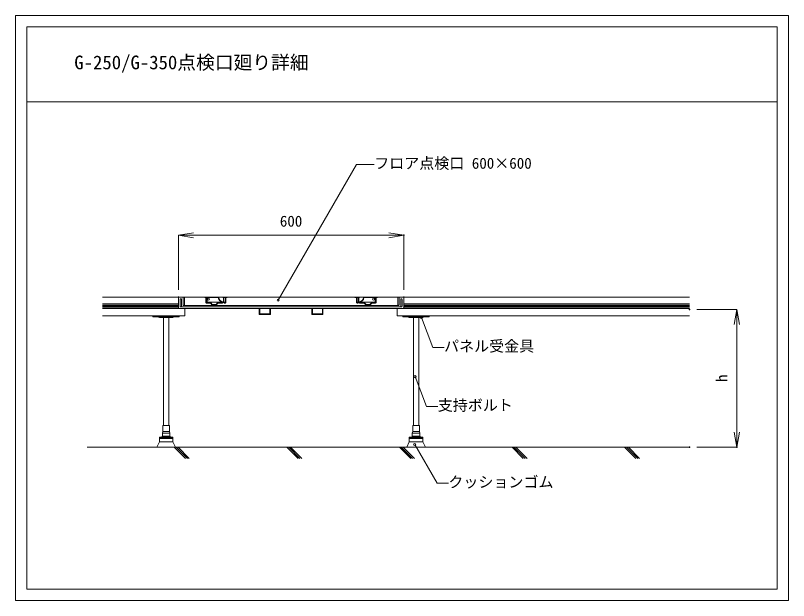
# Model space of a CAD drawing. Units: millimetres, scale not verified. Extents: x -1030 to 1030, y -780 to 780.
import ezdxf
from ezdxf.enums import TextEntityAlignment as Align

# ---------------------------------------------------------------- set-up
doc = ezdxf.new("R2010")
doc.units = ezdxf.units.MM
doc.header["$LTSCALE"] = 2
doc.header["$PDMODE"] = 32
doc.header["$PDSIZE"] = 1.6
for name, color, linetype, lineweight in [('0-0_0', 7, 'Continuous', 9), ('0-1_WAKU', 4, 'Continuous', 18), ('0-4_納まり', 7, 'Continuous', 18), ('0-6_納まり文字', 7, 'Continuous', 9), ('0-F_0０グルプ-1水色実線', 7, 'Continuous', 18), ('1-0_点検口', 7, 'Continuous', 18), ('1-2_waku2', 7, 'Continuous', 18)]:
    doc.layers.add(name, color=color, linetype=linetype, lineweight=lineweight)
doc.layers.add('0-2_DEFPOINTS', color=7, linetype='Continuous')
doc.styles.add('ＭＳ ゴシック', font='')
doc.styles.get('ＭＳ ゴシック').set_extended_font_data('MS Gothic')

# ---------------------------------------------------------------- blocks, each defined once
blk = doc.blocks.new('_OPEN')
at = {"layer": '0-0_0'}
blk.add_line((0, 0), (-1, 0), dxfattribs=at)
blk.add_lwpolyline([(-1, 0.16667), (0, 0), (-1, -0.16667)], dxfattribs=at)
blk = doc.blocks.new('D4')
at = {"layer": '0-2_DEFPOINTS'}
for p in [(3889.471, 6773.064), (3289.471, 6607.855), (3889.471, 6607.855)]:
    blk.add_point(p, dxfattribs=at)
at = {"layer": '0-4_納まり'}
for p, q in [((3289.471, 6627.855), (3289.471, 6773.064)), ((3329.471, 6773.064), (3849.471, 6773.064)), ((3889.471, 6627.855), (3889.471, 6773.064))]:
    blk.add_line(p, q, dxfattribs=at)
at = {"layer": '0-4_納まり', "xscale": 40, "yscale": 40, "rotation": 180}
blk.add_blockref('_OPEN', (3289.471, 6773.064), dxfattribs=at)
at = {"layer": '0-4_納まり', "xscale": 40, "yscale": 40}
blk.add_blockref('_OPEN', (3889.471, 6773.064), dxfattribs=at)
at = {"layer": '0-4_納まり', "style": 'ＭＳ ゴシック'}
blk.add_text('600', height=29.33, dxfattribs=at).set_placement((3559.471, 6787.064), align=Align.BOTTOM_LEFT)
blk = doc.blocks.new('点検口')
at = {"layer": '0-4_納まり'}
blk.add_line((3735.783, 937.954), (3135.783, 937.954), dxfattribs=at)
at = {"layer": '0-F_0０グルプ-1水色実線'}
blk.add_line((3735.783, 937.954), (3735.783, 907.954), dxfattribs=at)
at = {"layer": '1-0_点検口'}
for p, q in [((3135.783, 937.954), (3135.783, 907.954)), ((3135.783, 937.954), (3735.783, 937.954)), ((3143.783, 931.954), (3143.783, 911.954)), ((3147.783, 917.954), (3147.783, 937.954)), ((3151.783, 937.954), (3151.783, 915.954)), ((3205.783, 937.954), (3207.744, 937.954)), ((3207.744, 937.954), (3216.033, 937.954)), ((3208.744, 935.954), (3208.744, 924.154)), ((3209.744, 935.954), (3209.744, 924.154)), ((3210.783, 932.704), (3210.783, 924.454)), ((3211.783, 932.704), (3211.783, 924.454)), ((3242.292, 937.954), (3216.033, 937.954)), ((3241.82, 936.954), (3216.033, 936.954)), ((3254.783, 937.954), (3242.292, 937.954)), ((3254.783, 936.954), (3259.783, 936.954)), ((3255.283, 935.954), (3255.283, 924.454)), ((3259.783, 924.454), (3259.783, 936.954)), ((3260.783, 924.154), (3260.783, 935.954)), ((3261.821, 924.154), (3261.821, 935.954)), ((3262.783, 937.954), (3265.783, 937.954)), ((3608.783, 937.954), (3605.783, 937.954)), ((3608.744, 936.954), (3605.783, 936.954)), ((3609.744, 924.154), (3609.744, 935.954)), ((3610.783, 924.154), (3610.783, 935.954)), ((3616.783, 936.954), (3611.783, 936.954)), ((3611.783, 924.454), (3611.783, 936.954)), ((3615.783, 935.954), (3615.783, 924.454)), ((3616.283, 935.954), (3616.283, 924.454)), ((3616.783, 937.954), (3629.273, 937.954)), ((3629.273, 937.954), (3655.533, 937.954)), ((3629.746, 936.954), (3655.533, 936.954)), ((3663.821, 937.954), (3655.533, 937.954)), ((3659.783, 932.704), (3659.783, 924.454)), ((3660.783, 932.704), (3660.783, 924.454)), ((3661.821, 935.954), (3661.821, 924.154)), ((3662.821, 935.954), (3662.821, 924.154)), ((3665.783, 937.954), (3663.821, 937.954)), ((3719.783, 937.954), (3719.783, 915.954)), ((3723.783, 917.954), (3723.783, 937.954)), ((3727.783, 931.954), (3727.783, 911.954)), ((3185.783, 907.954), (3135.783, 907.954)), ((3350.783, 907.954), (3137.783, 907.954)), ((3729.783, 911.954), (3141.783, 911.954)), ((3149.783, 915.954), (3721.783, 915.954)), ((3733.783, 907.954), (3161.783, 907.954)), ((3210.744, 923.154), (3219.502, 923.154)), ((3210.744, 922.154), (3219.502, 922.154)), ((3210.783, 924.454), (3259.783, 924.454)), ((3221.669, 921.229), (3224.987, 917.763)), ((3222.391, 921.92), (3225.71, 918.454)), ((3225.71, 918.454), (3235.856, 918.454)), ((3225.71, 917.454), (3235.856, 917.454)), ((3235.856, 918.454), (3239.175, 921.92)), ((3236.578, 917.763), (3239.897, 921.229)), ((3242.064, 923.154), (3252.223, 923.154)), ((3242.064, 922.154), (3251.467, 922.154)), ((3258.342, 923.154), (3259.783, 923.154)), ((3259.098, 922.154), (3259.821, 922.154)), ((3615.783, 924.454), (3610.783, 924.454)), ((3612.467, 922.154), (3611.744, 922.154)), ((3660.783, 924.454), (3611.783, 924.454)), ((3613.223, 923.154), (3611.783, 923.154)), ((3629.502, 923.154), (3619.342, 923.154)), ((3629.502, 922.154), (3620.098, 922.154)), ((3634.987, 917.763), (3631.669, 921.229)), ((3635.71, 918.454), (3632.391, 921.92)), ((3645.856, 918.454), (3635.71, 918.454)), ((3645.856, 917.454), (3635.71, 917.454)), ((3649.175, 921.92), (3645.856, 918.454)), ((3649.897, 921.229), (3646.578, 917.763)), ((3660.821, 923.154), (3652.064, 923.154)), ((3660.821, 922.154), (3652.064, 922.154)), ((3685.783, 907.954), (3735.783, 907.954))]:
    blk.add_line(p, q, dxfattribs=at)
for points in [[(3139.783, 931.954), (3139.783, 913.954), (3139.783, 931.954)], [(3205.783, 937.954), (3205.783, 936.954), (3207.744, 936.954)], [(3265.783, 937.954), (3254.783, 937.954), (3254.783, 935.954), (3255.783, 935.954), (3255.783, 924.454), (3260.783, 924.454)], [(3262.821, 936.954), (3265.783, 936.954), (3265.783, 937.954)], [(3605.783, 936.954), (3605.783, 937.954), (3616.783, 937.954), (3616.783, 935.954), (3615.783, 935.954)], [(3665.783, 937.954), (3665.783, 936.954), (3663.821, 936.954)], [(3731.783, 931.954), (3731.783, 913.954), (3731.783, 931.954)], [(3380.783, 907.954), (3380.783, 892.154), (3350.783, 892.154), (3350.783, 907.954)], [(3379.183, 907.954), (3379.183, 893.754), (3352.383, 893.754), (3352.383, 907.954)], [(3490.783, 907.954), (3490.783, 892.154), (3520.783, 892.154), (3520.783, 907.954)], [(3519.183, 907.954), (3519.183, 893.754), (3492.383, 893.754), (3492.383, 907.954)]]:
    blk.add_lwpolyline(points, dxfattribs=at)
for centre in [(3216.033, 932.454), (3655.533, 932.454)]:
    blk.add_circle(centre, 2.5, dxfattribs=at)
for centre, radius, start, end in [((3141.783, 931.954), 2, 90.0227, 179.99913), ((3141.783, 931.954), 2, 0.001, 90.0035), ((3207.744, 935.954), 2, 0, 90), ((3207.744, 935.954), 1, 0, 90), ((3216.033, 932.704), 5.25, 90, 180), ((3216.033, 932.704), 4.25, 90, 180), ((3255.283, 937.954), 13.5, 184.24802, 270), ((3242.292, 937.454), 0.5, 2.20423, 90), ((3255.283, 937.954), 12.5, 182.20423, 270), ((3262.783, 935.954), 2, 90, 180), ((3262.821, 935.954), 1, 90, 180), ((3608.744, 935.954), 1, 0, 90), ((3608.783, 935.954), 2, 0, 90), ((3616.283, 937.954), 12.5, 270, 357.79577), ((3616.283, 937.954), 13.5, 270, 355.75198), ((3629.273, 937.454), 0.5, 90, 177.79577), ((3655.533, 932.704), 5.25, 0, 90), ((3655.533, 932.704), 4.25, 0, 90), ((3663.821, 935.954), 2, 90, 180), ((3663.821, 935.954), 1, 90, 180), ((3729.783, 931.954), 2, 89.9965, 179.999), ((3729.783, 931.954), 2, 0.00087, 89.9773), ((3137.783, 909.954), 2, 180.005, 270.003), ((3141.783, 913.954), 2, 180, 269.977), ((3149.783, 917.954), 2, 179.9965, 270.003), ((3210.744, 924.154), 2, 180, 270), ((3210.744, 924.154), 1, 180, 270), ((3219.502, 919.154), 4, 43.75464, 90), ((3219.502, 919.154), 3, 43.75464, 90), ((3225.71, 918.454), 1, 223.75464, 270), ((3235.856, 918.454), 1, 270, 316.24536), ((3242.064, 919.154), 4, 90, 136.24536), ((3242.064, 919.154), 3, 90, 136.24536), ((3251.467, 925.154), 3, 270, 307.62719), ((3255.283, 920.204), 4.25, 43.95695, 136.04305), ((3255.283, 920.204), 3.25, 52.37281, 127.62719), ((3259.098, 925.154), 3, 232.37281, 270), ((3259.783, 924.154), 1, 270, 360), ((3259.821, 924.154), 2, 270, 0), ((3611.744, 924.154), 2, 180, 270), ((3611.783, 924.154), 1, 180, 270), ((3612.467, 925.154), 3, 270, 307.62719), ((3616.283, 920.204), 4.25, 43.95695, 136.04305), ((3616.283, 920.204), 3.25, 52.37281, 127.62719), ((3620.098, 925.154), 3, 232.37281, 270), ((3629.502, 919.154), 4, 43.75464, 90), ((3629.502, 919.154), 3, 43.75464, 90), ((3635.71, 918.454), 1, 223.75464, 270), ((3645.856, 918.454), 1, 270, 316.24536), ((3652.064, 919.154), 4, 90, 136.24536), ((3652.064, 919.154), 3, 90, 136.24536), ((3660.821, 924.154), 1, 270, 0), ((3660.821, 924.154), 2, 270, 0), ((3721.783, 917.954), 2, 269.997, 0.0035), ((3729.783, 913.954), 2, 270.023, 0), ((3733.783, 909.954), 2, 269.997, 359.995)]:
    blk.add_arc(centre, radius, start, end, dxfattribs=at)

msp = doc.modelspace()

# ---------------------------------------------------------------- linework, layer by layer
at = {"layer": '0-1_WAKU'}
for p, q in [((-1000.023, 749.886), (999.977, 749.886)), ((-1000.023, 749.886), (-1000.023, -750.114)), ((999.977, 749.886), (999.977, -750.114)), ((-1000.023, 549.886), (999.977, 549.886)), ((-1000.023, -750.114), (999.977, -750.114))]:
    msp.add_line(p, q, dxfattribs=at)
at = {"layer": '0-4_納まり'}
for p, q in [((-798.536, 28.754), (765.977, 28.754)), ((-798.536, 10.754), (-595.536, 10.754)), ((4.464, 10.754), (765.977, 10.754)), ((-798.536, -1.246), (-595.536, -1.246)), ((-578.536, -1.246), (-578.536, -21.246)), ((-12.536, -1.246), (-12.536, -21.246)), ((4.464, -1.246), (765.977, -1.246)), ((785.977, -4.246), (892.199, -4.246)), ((-798.536, -21.246), (-578.536, -21.246)), ((-635.536, -313.246), (-635.536, -25.246)), ((-621.536, -313.246), (-621.536, -25.246)), ((-12.536, -21.246), (765.977, -21.246)), ((30.464, -313.246), (30.464, -25.246)), ((44.464, -313.246), (44.464, -25.246)), ((892.199, -44.246), (892.199, -331.247)), ((-646.536, -348.246), (-644.536, -346.246)), ((-610.536, -348.246), (-612.536, -346.246)), ((19.464, -348.246), (21.464, -346.246)), ((55.464, -348.246), (53.464, -346.246)), ((765.977, -371.246), (-838.54, -371.246)), ((-606.884, -371.246), (-576.884, -401.246)), ((-601.884, -371.246), (-571.884, -401.246)), ((-596.884, -371.246), (-566.884, -401.246)), ((-306.884, -371.246), (-276.884, -401.246)), ((-301.884, -371.246), (-271.884, -401.246)), ((-296.884, -371.246), (-266.884, -401.246)), ((-6.884, -371.246), (23.116, -401.246)), ((-1.884, -371.246), (28.116, -401.246)), ((3.116, -371.246), (33.116, -401.246)), ((293.116, -371.246), (323.116, -401.246)), ((298.116, -371.246), (328.116, -401.246)), ((303.116, -371.246), (333.116, -401.246)), ((593.116, -371.246), (623.116, -401.246)), ((598.116, -371.246), (628.116, -401.246)), ((603.116, -371.246), (633.116, -401.246)), ((785.977, -371.247), (892.199, -371.247))]:
    msp.add_line(p, q, dxfattribs=at)
at = {"layer": '0-4_納まり', "lineweight": 9}
for p, q in [((-798.536, 7.754), (-595.536, 7.754)), ((-798.536, 4.754), (-595.536, 4.754)), ((-798.536, 1.754), (-595.536, 1.754)), ((4.464, 7.754), (765.977, 7.754)), ((4.464, 4.754), (765.977, 4.754)), ((4.464, 1.754), (765.977, 1.754))]:
    msp.add_line(p, q, dxfattribs=at)
at = {"layer": '0-4_納まり'}
for points in [[(-663.536, -21.246), (-663.536, -23.246), (-593.536, -23.246), (-593.536, -21.246)], [(2.464, -21.246), (2.464, -23.246), (72.464, -23.246), (72.464, -21.246)], [(-628.536, -344.246), (-646.536, -344.246), (-646.536, -346.246), (-628.536, -346.246), (-610.536, -346.246), (-610.536, -344.246)], [(37.464, -344.246), (55.464, -344.246), (55.464, -346.246), (37.464, -346.246), (19.464, -346.246), (19.464, -344.246)], [(-610.536, -357.246), (-628.536, -357.246), (-646.536, -357.246), (-653.536, -371.246), (-628.536, -371.246), (-603.536, -371.246)], [(19.464, -357.246), (37.464, -357.246), (55.464, -357.246), (62.464, -371.246), (37.464, -371.246), (12.464, -371.246)]]:
    msp.add_lwpolyline(points, close=True, dxfattribs=at)
for points in [[(-610.536, -25.246), (-628.536, -25.246), (-646.536, -25.246)], [(55.464, -25.246), (37.464, -25.246), (19.464, -25.246)], [(-618.536, -334.246), (-619.536, -329.246), (-637.536, -329.246), (-638.536, -334.246)], [(-637.536, -329.246), (-637.536, -313.246), (-619.536, -313.246), (-619.536, -329.246)], [(27.464, -334.246), (28.464, -329.246), (46.464, -329.246), (47.464, -334.246)], [(46.464, -329.246), (46.464, -313.246), (28.464, -313.246), (28.464, -329.246)], [(-610.536, -357.246), (-610.536, -348.246), (-628.536, -348.246), (-646.536, -348.246), (-646.536, -357.246)], [(-619.536, -342.246), (-628.536, -342.246), (-618.036, -342.246), (-618.036, -344.246), (-628.536, -344.246), (-639.036, -344.246), (-639.036, -342.246), (-628.536, -342.246), (-637.536, -342.246)], [(-638.536, -342.246), (-638.536, -334.246), (-618.536, -334.246), (-618.536, -342.246)], [(19.464, -357.246), (19.464, -348.246), (37.464, -348.246), (55.464, -348.246), (55.464, -357.246)], [(28.464, -342.246), (37.464, -342.246), (26.964, -342.246), (26.964, -344.246), (37.464, -344.246), (47.964, -344.246), (47.964, -342.246), (37.464, -342.246), (46.464, -342.246)], [(47.464, -342.246), (47.464, -334.246), (27.464, -334.246), (27.464, -342.246)]]:
    msp.add_lwpolyline(points, dxfattribs=at)
for centre, start, end in [((-646.536, -23.246), 180, 270), ((-610.536, -23.246), 270, 0), ((19.464, -23.246), 180, 270), ((55.464, -23.246), 270, 0)]:
    msp.add_arc(centre, 2, start, end, dxfattribs=at)
for p in [(765.977, -4.246), (765.977, -371.247), (892.199, -371.247)]:
    msp.add_point(p, dxfattribs=at)
at = {"layer": '0-6_納まり文字'}
for p, q in [((-329.989, 20.751), (-121.223, 382.345)), ((-121.223, 382.345), (-73.979, 382.345)), ((51.696, -25.246), (82.131, -105.117)), ((112.131, -105.117), (82.131, -105.117)), ((34.9, -182.906), (65.335, -262.777)), ((95.335, -262.777), (65.335, -262.777)), ((33.825, -364.021), (93.549, -467.467)), ((123.549, -467.467), (93.549, -467.467))]:
    msp.add_line(p, q, dxfattribs=at)
for centre in [(-329.989, 20.751), (51.688, -25.296), (34.892, -182.956), (33.825, -364.021)]:
    msp.add_circle(centre, 3, dxfattribs=at)
at = {"layer": '1-2_waku2'}
msp.add_lwpolyline([(-1030.023, 779.886), (1029.977, 779.886), (1029.977, -780.114), (-1030.023, -780.114)], close=True, dxfattribs=at)

# ---------------------------------------------------------------- block references
at = {"layer": '0-4_納まり'}
for name, p in [('D4', (-3885.008, -6579.101)), ('点検口', (-3731.319, -909.2))]:
    msp.add_blockref(name, p, dxfattribs=at)
at = {"layer": '0-4_納まり', "xscale": 40, "yscale": 40}
for p, rotation in [((892.199, -4.246), 90), ((892.199, -371.247), 270)]:
    msp.add_blockref('_OPEN', p, dxfattribs=dict(at, rotation=rotation))

# ---------------------------------------------------------------- texts
at = {"layer": '0-4_納まり', "style": 'ＭＳ ゴシック'}
msp.add_text('h', height=29.33, rotation=90, dxfattribs=at).set_placement((875.645, -197.696), align=Align.BOTTOM_LEFT)
at = {"layer": '0-6_納まり文字', "style": 'ＭＳ ゴシック'}
for s, height, p in [('G-250/G-350点検口廻り詳細', 36.66, (-873.203, 625.338)), ('フロア点検口 600×600', 29.33, (-73.979, 362.345)), ('パネル受金具', 29.33, (112.131, -125.117)), ('支持ボルト', 29.33, (95.335, -282.777)), ('クッションゴム', 29.33, (123.549, -487.467))]:
    msp.add_text(s, height=height, dxfattribs=at).set_placement(p, align=Align.BOTTOM_LEFT)

doc.saveas('drawing.dxf')
